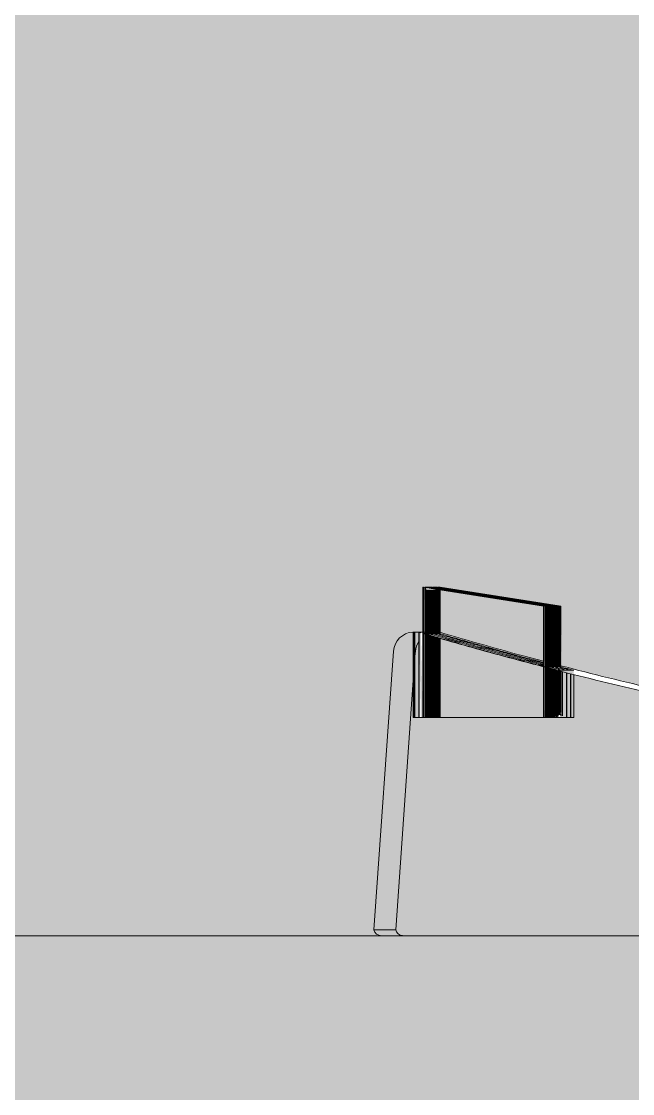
# Model space of a CAD drawing. Header units: millimetres. Extents: x 855 to 48623, y -2192 to 8255.
# Drawn here: x 25801.3 to 25882.3, y 4929.1 to 5071.3 of the extents above; entities that cross this region are included whole.
import ezdxf

# ---------------------------------------------------------------- set-up
doc = ezdxf.new("R2010")
doc.units = ezdxf.units.MM
doc.layers.add('A-WALL-PATT', color=7, linetype='Continuous', lineweight=9)
for name, color, linetype, lineweight, true_color in [('I-FURN-102', 7, 'Continuous', 9, 0xedece9), ('I-FURN-110', 7, 'Continuous', 9, 0xf3f3f3), ('I-FURN-113', 7, 'Continuous', 9, 0xecebe9), ('I-FURN-114', 7, 'Continuous', 9, 0xdddddb), ('I-FURN-115', 7, 'Continuous', 9, 0xd8d8d6), ('I-FURN-116', 7, 'Continuous', 9, 0xe4e4e1), ('I-FURN-117', 7, 'Continuous', 9, 0xe6e6e2), ('I-FURN-118', 7, 'Continuous', 9, 0xebebe8), ('I-FURN-119', 7, 'Continuous', 9, 0xeeeeec), ('I-FURN-120', 7, 'Continuous', 9, 0xf0f0ef), ('I-FURN-17', 7, 'Continuous', 9, 0xe6e6e4), ('I-FURN-23', 7, 'Continuous', 9, 0xe4e3de), ('I-FURN-25', 7, 'Continuous', 9, 0xd0d0d0), ('I-FURN-26', 7, 'Continuous', 9, 0xdbdbdb), ('I-FURN-27', 7, 'Continuous', 9, 0xe3e3e3), ('I-FURN-29', 7, 'Continuous', 9, 0xe4e3e2), ('I-FURN-34', 7, 'Continuous', 9, 0xe9e9e9), ('I-FURN-35', 7, 'Continuous', 9, 0xededed), ('I-FURN-38', 7, 'Continuous', 9, 0xdededc), ('I-FURN-39', 7, 'Continuous', 9, 0xe8e8e6), ('I-FURN-4', 7, 'Continuous', 9, 0xacacac), ('I-FURN-41', 7, 'Continuous', 9, 0xd6d6d5), ('I-FURN-49', 7, 'Continuous', 9, 0xe2e1dc), ('I-FURN-52', 7, 'Continuous', 9, 0xcbcbc9), ('I-FURN-55', 7, 'Continuous', 9, 0xe0dfda), ('I-FURN-58', 7, 'Continuous', 9, 0xe2e1df), ('I-FURN-6', 7, 'Continuous', 9, 0xc0c0c0), ('I-FURN-61', 7, 'Continuous', 9, 0xd3d3d0), ('I-FURN-62', 7, 'Continuous', 9, 0xdddcd8), ('I-FURN-67', 7, 'Continuous', 9, 0xd9d8d5), ('I-FURN-69', 7, 'Continuous', 9, 0xe7e7e6), ('I-FURN-70', 7, 'Continuous', 9, 0xe3e2dd), ('I-FURN-73', 7, 'Continuous', 9, 0xe3e2e1), ('I-FURN-74', 7, 'Continuous', 9, 0xe5e4e2), ('I-FURN-75', 7, 'Continuous', 9, 0xe9e9e5), ('I-FURN-77', 7, 'Continuous', 9, 0xe1e1df), ('I-FURN-78', 7, 'Continuous', 9, 0xdfdfdf), ('I-FURN-84', 7, 'Continuous', 9, 0xededea), ('I-FURN-85', 7, 'Continuous', 9, 0xedecea), ('I-FURN-87', 7, 'Continuous', 9, 0xf2f2f0), ('I-FURN-88', 7, 'Continuous', 9, 0xf0f0ed), ('I-FURN-89', 7, 'Continuous', 9, 0xe8e7e4), ('I-FURN-9', 7, 'Continuous', 9, 0xd1d1d1), ('I-FURN-91', 7, 'Continuous', 9, 0xc2c2c2)]:
    doc.layers.add(name, color=color, linetype=linetype, lineweight=lineweight, true_color=true_color)
for name, color, linetype, lineweight, true_color, transparency in [('I-FURN-11', 7, 'Continuous', 9, 0xe7e6e1, 0.7), ('I-FURN-12', 7, 'Continuous', 9, 0xf7f7f7, 0.7), ('I-FURN-5', 7, 'Continuous', 9, 0x7f7f7f, 0.7)]:
    doc.layers.add(name, color=color, linetype=linetype, lineweight=lineweight, true_color=true_color, transparency=transparency)

# ---------------------------------------------------------------- blocks, each defined once
blk = doc.blocks.new('Стол базовый прямоугольный - 1_2-26230909-Развертка 2_03-2')
at = {"layer": 'I-FURN-5'}
blk.add_hatch(color=256, dxfattribs=at).paths.add_polyline_path([(2860, 4910), (2900, 4910), (2900, 4950), (2300, 4950), (2300, 4910), (2810.43, 4910)])
at = {"layer": 'I-FURN-6'}
blk.add_line((2300, 4950), (2900, 4950), dxfattribs=at)
blk = doc.blocks.new('iMac_G5_Computer_17quot_Screen_Model_4681 - iMac_G5_Computer_17quot_Screen_Model_4681-V18-Развертка 2_03-2')
at = {"layer": 'I-FURN-11'}
for points in [[(5823.47, 4990.28), (5823.6, 4990.28), (5823.47, 4995.88)], [(5840.72, 4986.01), (5840.43, 4993.73), (5825.4, 4995.88), (5825.4, 4990.17), (5825.73, 4990.17), (5840.61, 4986.04)], [(5840.84, 4985.98), (5840.61, 4993.72), (5840.72, 4993.7), (5840.74, 4986.01)], [(5840.97, 4985.95), (5840.72, 4993.73), (5840.84, 4993.7), (5840.91, 4985.97)], [(5841.1, 4985.92), (5840.84, 4993.73), (5840.97, 4993.7), (5841.05, 4985.93)], [(5841.28, 4985.88), (5840.99, 4993.73), (5841.1, 4993.7), (5841.17, 4985.9)], [(5841.42, 4985.84), (5841.17, 4993.74), (5841.4, 4993.7), (5841.4, 4985.85)], [(5841.4, 4985.85), (5841.17, 4993.72), (5841.28, 4993.7), (5841.3, 4985.87)], [(5823.62, 4990.28), (5823.72, 4990.28), (5823.61, 4990.28)]]:
    blk.add_hatch(color=256, dxfattribs=at).paths.add_polyline_path(points)
at = {"layer": 'I-FURN-12'}
for points in [[(5909.77, 4950), (5912.92, 4950), (5912.92, 4953.17), (5909.77, 4953.17), (5909.53, 4963.91), (5852.91, 4963.91), (5852.91, 4982.32), (5843.24, 4984.59), (5843.24, 4978.93), (5821.92, 4978.93), (5821.92, 4990.28), (5820.66, 4989.9), (5820.14, 4989.5), (5819.33, 4987.73), (5816.74, 4950.78), (5817.72, 4950), (5862.54, 4950)], [(5822.69, 4978.93), (5822.69, 4990.28), (5822.18, 4990.17), (5822.18, 4978.93)], [(5823.21, 4978.93), (5822.96, 4990.28), (5822.74, 4990.17), (5822.96, 4978.93)], [(5839.23, 4986.01), (5839.23, 4986.16), (5836.75, 4986.67)], [(5839.23, 4986.16), (5839.23, 4986.28), (5837.09, 4986.73)], [(5839.23, 4985.7), (5839.23, 4985.87), (5838.03, 4986.01)], [(5839.23, 4985.87), (5839.23, 4986.01), (5838.67, 4986.01)], [(5841.69, 4978.93), (5843.24, 4978.93), (5843.24, 4985.22), (5841.53, 4985.41), (5841.53, 4978.93)], [(5822.05, 4978.93), (5822.18, 4979.05), (5822.05, 4979.65)], [(5823.25, 4978.93), (5823.3, 4978.98), (5823.25, 4979.42)], [(5823.3, 4978.93), (5823.47, 4979.13), (5823.3, 4978.98)], [(5823.6, 4978.93), (5823.72, 4978.93), (5823.6, 4979.24)], [(5823.72, 4978.93), (5823.81, 4978.93), (5823.72, 4979.35)], [(5823.81, 4978.93), (5823.85, 4978.97), (5823.81, 4979.42)], [(5824.17, 4978.93), (5824.24, 4978.93), (5824.16, 4978.93)], [(5840.91, 4978.93), (5840.97, 4979.01), (5840.91, 4979.06)], [(5841.4, 4978.93), (5841.42, 4979.19), (5841.4, 4979.07)]]:
    blk.add_hatch(color=256, dxfattribs=at).paths.add_polyline_path(points)
h = blk.add_hatch(color=256, dxfattribs=at)
h.paths.add_polyline_path([(5839.33, 4978.93), (5839.49, 4978.93), (5839.33, 4980.57)])
h.paths.add_polyline_path([(5839.23, 4978.93), (5839.23, 4985.7), (5824.24, 4989.81), (5824.41, 4978.93), (5836.75, 4978.93)])
h.paths.add_polyline_path([(5840.72, 4978.93), (5840.74, 4978.93), (5840.72, 4979.25)])
h.paths.add_polyline_path([(5840.54, 4978.93), (5840.61, 4978.93), (5840.54, 4979.42)])
h = blk.add_hatch(color=256, dxfattribs=at)
h.paths.add_polyline_path([(5913.32, 4972.59), (5913.32, 4973.01), (5911.71, 4973.1), (5911.98, 4972.74), (5913, 4972.63)])
h.paths.add_polyline_path([(5875.32, 4978.19), (5875.12, 4978.78), (5873.74, 4978.94), (5873.99, 4978.42), (5875.12, 4978.22)])
h.paths.add_polyline_path([(5839.23, 4986.28), (5839.23, 4986.43), (5836.75, 4986.93)])
h = blk.add_hatch(color=256, dxfattribs=at)
h.paths.add_polyline_path([(5839.62, 4978.93), (5839.72, 4978.93), (5839.62, 4980.3)])
h.paths.add_polyline_path([(5840.18, 4978.93), (5840.28, 4978.93), (5840.18, 4979.76)])
h.paths.add_polyline_path([(5840.05, 4978.93), (5840.16, 4978.93), (5840.05, 4979.88)])
h.paths.add_polyline_path([(5839.49, 4978.93), (5839.6, 4978.93), (5839.49, 4980.42)])
h.paths.add_polyline_path([(5840.61, 4978.93), (5840.72, 4978.93), (5840.61, 4979.35)])
h.paths.add_polyline_path([(5839.23, 4978.93), (5839.33, 4978.93), (5839.23, 4980.67)])
h = blk.add_hatch(color=256, dxfattribs=at)
h.paths.add_polyline_path([(5840.86, 4978.93), (5840.91, 4979.06), (5840.86, 4979.11)])
h.paths.add_polyline_path([(5841.05, 4978.93), (5841.1, 4979.08), (5841.05, 4978.97)])
at = {"layer": 'I-FURN-102'}
for p, q in [((5824.26, 4978.93), (5824.26, 4989.8)), ((5824.28, 4978.93), (5824.28, 4989.8))]:
    blk.add_line(p, q, dxfattribs=at)
at = {"layer": 'I-FURN-110'}
blk.add_line((5840.97, 4978.93), (5840.86, 4978.93), dxfattribs=at)
at = {"layer": 'I-FURN-113'}
for p, q in [((5824.14, 4978.93), (5824.14, 4989.84)), ((5824.16, 4978.93), (5824.16, 4989.83)), ((5823.85, 4978.93), (5839.23, 4978.93)), ((5839.23, 4978.93), (5824.03, 4978.93))]:
    blk.add_line(p, q, dxfattribs=at)
at = {"layer": 'I-FURN-114'}
for p, q in [((5823.58, 4978.93), (5823.58, 4990)), ((5823.6, 4978.93), (5823.6, 4989.99))]:
    blk.add_line(p, q, dxfattribs=at)
at = {"layer": 'I-FURN-115'}
blk.add_line((5823.47, 4978.93), (5823.47, 4990.03), dxfattribs=at)
for centre, major_axis, start_param, end_param in [((5965.33, 5473.77), (0, 504.08), 2.855763, 2.873863), ((5823.39, 4987.54), (0, 2.74), 0, 0.052527), ((5965.33, 5473.77), (0, 504.08), 2.874136, 2.888731)]:
    blk.add_ellipse(centre, major_axis=major_axis, ratio=0.999978, start_param=start_param, end_param=end_param, dxfattribs=at)
at = {"layer": 'I-FURN-116'}
for p, q in [((5823.83, 4978.93), (5823.83, 4989.93)), ((5823.85, 4978.93), (5823.85, 4989.92))]:
    blk.add_line(p, q, dxfattribs=at)
at = {"layer": 'I-FURN-117'}
blk.add_line((5823.95, 4978.93), (5823.95, 4989.89), dxfattribs=at)
for centre, major_axis, start_param, end_param in [((5823.95, 4987.54), (0, 2.74), 0, 0.052527), ((5965.89, 5473.77), (0, 504.08), 2.855934, 2.874033), ((5965.89, 5473.77), (0, 504.08), 2.874136, 2.887582)]:
    blk.add_ellipse(centre, major_axis=major_axis, ratio=0.999978, start_param=start_param, end_param=end_param, dxfattribs=at)
at = {"layer": 'I-FURN-118'}
blk.add_line((5824.03, 4978.93), (5824.03, 4989.87), dxfattribs=at)
blk.add_ellipse((5824, 4987.54), major_axis=(0, 2.74), ratio=0.999978, start_param=0, end_param=0.052527, dxfattribs=at)
at = {"layer": 'I-FURN-119'}
blk.add_line((5823.81, 4978.93), (5823.81, 4989.93), dxfattribs=at)
at = {"layer": 'I-FURN-120'}
for p, q in [((5823.86, 4989.92), (5823.86, 4979.54)), ((5823.86, 4979.46), (5823.86, 4978.98))]:
    blk.add_line(p, q, dxfattribs=at)
at = {"layer": 'I-FURN-17'}
for p, q in [((5823.72, 4978.93), (5823.83, 4978.93)), ((5823.83, 4978.93), (5839.23, 4978.93)), ((5839.23, 4978.93), (5823.85, 4978.93))]:
    blk.add_line(p, q, dxfattribs=at)
at = {"layer": 'I-FURN-23'}
for p, q in [((5824.39, 4989.95), (5824.39, 4995.88)), ((5824.41, 4989.94), (5824.41, 4995.88)), ((5824.51, 4989.91), (5824.51, 4995.88)), ((5824.59, 4990.05), (5824.59, 4995.88)), ((5824.7, 4990.02), (5824.7, 4995.88)), ((5824.72, 4990.02), (5824.72, 4995.88)), ((5824.82, 4989.99), (5824.82, 4995.88)), ((5824.84, 4989.98), (5824.84, 4995.88)), ((5824.95, 4989.95), (5824.95, 4995.88)), ((5824.97, 4989.94), (5824.97, 4995.88)), ((5825.07, 4989.91), (5825.07, 4995.88)), ((5825.15, 4990.05), (5825.15, 4995.88)), ((5825.26, 4990.02), (5825.26, 4995.88)), ((5825.28, 4990.02), (5825.28, 4995.88)), ((5825.38, 4989.99), (5825.38, 4995.88)), ((5825.4, 4989.98), (5825.4, 4995.88)), ((5825.51, 4989.95), (5825.51, 4995.88))]:
    blk.add_line(p, q, dxfattribs=at)
for centre, major_axis, start_param, end_param in [((5966.4, 5473.77), (0, 504.08), 2.856036, 2.886536), ((5966.96, 5473.77), (0, 504.08), 2.856036, 2.885388), ((5967.39, 5473.77), (0, 504.08), 2.856036, 2.874136), ((5824.96, 4987.54), (0, 2.74), 5.997129, 6.119696), ((5967.97, 5473.77), (0, 504.08), 2.855537, 2.883303), ((5967.39, 5473.77), (0, 504.08), 2.874136, 2.884498)]:
    blk.add_ellipse(centre, major_axis=major_axis, ratio=0.999978, start_param=start_param, end_param=end_param, dxfattribs=at)
at = {"layer": 'I-FURN-25'}
for p, q in [((5822.18, 4979.05), (5822.18, 4990.26)), ((5822.69, 4990.2), (5822.69, 4978.93)), ((5819.64, 4950.78), (5822.18, 4987.07)), ((5839.49, 4978.93), (5839.49, 4985.63)), ((5839.6, 4985.6), (5839.6, 4978.93)), ((5839.72, 4985.57), (5839.72, 4978.93)), ((5839.85, 4985.53), (5839.85, 4978.93)), ((5839.98, 4985.5), (5839.98, 4978.93)), ((5841.05, 4985.18), (5841.05, 4979.04)), ((5841.18, 4985.15), (5841.18, 4979.14)), ((5841.69, 4985.02), (5841.69, 4979.15)), ((5841.74, 4985.01), (5841.74, 4979.17)), ((5842.25, 4984.89), (5842.25, 4978.93)), ((5842.3, 4984.87), (5842.3, 4978.93)), ((5842.81, 4984.75), (5842.81, 4978.93)), ((5842.86, 4984.74), (5842.86, 4978.93)), ((5843.24, 4984.64), (5843.24, 4978.93)), ((5822.05, 4978.93), (5821.92, 4978.93)), ((5823.21, 4978.93), (5822.05, 4978.93)), ((5839.23, 4978.93), (5823.21, 4978.93)), ((5839.33, 4978.93), (5839.23, 4978.93)), ((5840.91, 4978.93), (5839.33, 4978.93)), ((5840.91, 4978.93), (5841.05, 4978.93)), ((5841.69, 4978.93), (5841.05, 4978.93)), ((5841.18, 4978.93), (5841.69, 4978.93)), ((5842.25, 4978.93), (5841.69, 4978.93)), ((5841.74, 4978.93), (5842.25, 4978.93)), ((5842.81, 4978.93), (5842.25, 4978.93)), ((5842.3, 4978.93), (5842.81, 4978.93)), ((5843.24, 4978.93), (5842.81, 4978.93)), ((5842.86, 4978.93), (5843.24, 4978.93)), ((5819.64, 4950.78), (5816.74, 4950.78))]:
    blk.add_line(p, q, dxfattribs=at)
for centre, major_axis, start_param, end_param in [((5822.32, 4987.54), (0, 2.74), 0, 0.052527), ((5822.83, 4987.54), (0, 2.74), 0, 0.052527), ((5965.33, 5473.77), (0, 504.08), 2.888948, 2.892463), ((5965.89, 5473.77), (0, 504.08), 2.889118, 2.892633), ((5966.45, 5473.77), (0, 504.08), 2.889118, 2.892633), ((5967.01, 5473.77), (0, 504.08), 2.889118, 2.892633), ((5820.62, 4951), (0, 1), 1.793096, 2.916843), ((5820.62, 4951), (0, 1), 2.916843, 3.141593)]:
    blk.add_ellipse(centre, major_axis=major_axis, ratio=0.999978, start_param=start_param, end_param=end_param, dxfattribs=at)
at = {"layer": 'I-FURN-26'}
for p, q in [((5822.74, 4979.54), (5822.74, 4990.2)), ((5822.18, 4987.07), (5822.23, 4987.73)), ((5840.05, 4978.93), (5840.05, 4985.48)), ((5840.16, 4985.45), (5840.16, 4978.93)), ((5840.28, 4985.42), (5840.28, 4978.93)), ((5840.41, 4985.38), (5840.41, 4978.93)), ((5840.54, 4985.35), (5840.54, 4978.93)), ((5822.18, 4978.93), (5823.21, 4978.93)), ((5822.69, 4978.93), (5822.18, 4978.93)), ((5823.21, 4978.93), (5822.69, 4978.93)), ((5822.74, 4978.98), (5822.74, 4979.54)), ((5839.33, 4978.93), (5840.91, 4978.93)), ((5839.6, 4978.93), (5839.49, 4978.93)), ((5839.72, 4978.93), (5839.62, 4978.93)), ((5839.85, 4978.93), (5839.74, 4978.93)), ((5839.98, 4978.93), (5839.87, 4978.93)), ((5840.91, 4978.93), (5839.98, 4978.93)), ((5841.05, 4978.93), (5841.69, 4978.93)), ((5841.69, 4978.93), (5841.05, 4978.93)), ((5841.69, 4978.93), (5842.25, 4978.93)), ((5842.25, 4978.93), (5841.69, 4978.93)), ((5842.25, 4978.93), (5842.81, 4978.93)), ((5842.81, 4978.93), (5842.25, 4978.93))]:
    blk.add_line(p, q, dxfattribs=at)
for centre, start_param, end_param in [((5822.88, 4987.54), 0, 0.052527), ((5824.96, 4987.54), 0.990401, 1.500983)]:
    blk.add_ellipse(centre, major_axis=(0, 2.74), ratio=0.999978, start_param=start_param, end_param=end_param, dxfattribs=at)
at = {"layer": 'I-FURN-27'}
for p, q in [((5840.61, 4978.93), (5840.61, 4985.33)), ((5840.72, 4985.3), (5840.72, 4978.93)), ((5840.84, 4985.27), (5840.84, 4979.13)), ((5822.74, 4978.93), (5823.21, 4978.93)), ((5823.21, 4978.93), (5822.74, 4978.93)), ((5839.98, 4978.93), (5840.91, 4978.93)), ((5840.16, 4978.93), (5840.05, 4978.93)), ((5840.28, 4978.93), (5840.18, 4978.93)), ((5840.41, 4978.93), (5840.3, 4978.93)), ((5840.54, 4978.93), (5840.43, 4978.93)), ((5840.91, 4978.93), (5840.54, 4978.93)), ((5841.05, 4978.93), (5841.69, 4978.93)), ((5841.69, 4978.93), (5841.1, 4978.93)), ((5841.69, 4978.93), (5842.25, 4978.93)), ((5842.25, 4978.93), (5841.69, 4978.93))]:
    blk.add_line(p, q, dxfattribs=at)
at = {"layer": 'I-FURN-29'}
for p, q in [((5840.74, 4978.93), (5840.74, 4985.3)), ((5840.86, 4979.11), (5840.86, 4985.27))]:
    blk.add_line(p, q, dxfattribs=at)
at = {"layer": 'I-FURN-34'}
for p, q in [((5840.97, 4985.2), (5840.97, 4979.01)), ((5841.1, 4985.17), (5841.1, 4979.08)), ((5841.17, 4979.43), (5841.17, 4985.15)), ((5841.28, 4985.13), (5841.28, 4979.33)), ((5841.4, 4985.1), (5841.4, 4979.32)), ((5841.53, 4985.06), (5841.53, 4979.62)), ((5840.54, 4978.93), (5840.91, 4978.93)), ((5840.72, 4978.93), (5840.61, 4978.93)), ((5840.84, 4978.93), (5840.74, 4978.93)), ((5841.1, 4978.93), (5841.69, 4978.93)), ((5841.28, 4978.93), (5841.17, 4978.93)), ((5841.4, 4978.93), (5841.3, 4978.93)), ((5841.53, 4978.93), (5841.42, 4978.93)), ((5841.53, 4979.42), (5841.53, 4979.11))]:
    blk.add_line(p, q, dxfattribs=at)
at = {"layer": 'I-FURN-35'}
blk.add_line((5841.1, 4978.93), (5840.99, 4978.93), dxfattribs=at)
at = {"layer": 'I-FURN-38'}
for p, q in [((5840.18, 4978.93), (5840.18, 4985.45)), ((5840.3, 4978.93), (5840.3, 4985.41)), ((5840.43, 4978.93), (5840.43, 4985.38))]:
    blk.add_line(p, q, dxfattribs=at)
at = {"layer": 'I-FURN-39'}
for p, q in [((5840.99, 4978.99), (5840.99, 4985.2)), ((5841.3, 4979.31), (5841.3, 4985.12)), ((5841.42, 4979.34), (5841.42, 4985.09))]:
    blk.add_line(p, q, dxfattribs=at)
at = {"layer": 'I-FURN-4'}
blk.add_line((5817.72, 4950), (5950.26, 4950), dxfattribs=at)
at = {"layer": 'I-FURN-41'}
for p, q in [((5839.62, 4978.93), (5839.62, 4985.59)), ((5839.74, 4978.93), (5839.74, 4985.56)), ((5839.87, 4978.93), (5839.87, 4985.53)), ((5823.21, 4978.93), (5823.31, 4978.93)), ((5839.23, 4978.93), (5823.21, 4978.93)), ((5823.31, 4978.93), (5839.23, 4978.93))]:
    blk.add_line(p, q, dxfattribs=at)
at = {"layer": 'I-FURN-49'}
for p, q in [((5824.14, 4990.02), (5824.14, 4995.88)), ((5824.16, 4990.02), (5824.16, 4995.88))]:
    blk.add_line(p, q, dxfattribs=at)
at = {"layer": 'I-FURN-52'}
for p, q in [((5823.31, 4996.24), (5839.23, 4993.72)), ((5823.31, 4978.93), (5823.31, 4996.22)), ((5839.23, 4993.75), (5823.47, 4996.24)), ((5823.47, 4990.03), (5823.47, 4996.2)), ((5823.58, 4996.24), (5839.49, 4993.72)), ((5839.49, 4993.72), (5823.6, 4996.24)), ((5839.62, 4985.59), (5839.62, 4993.7)), ((5839.74, 4985.56), (5839.74, 4993.7)), ((5839.87, 4985.53), (5839.87, 4993.7)), ((5840.18, 4985.62), (5840.18, 4993.7)), ((5840.3, 4985.58), (5840.3, 4993.7)), ((5840.43, 4985.55), (5840.43, 4993.7)), ((5840.74, 4985.62), (5840.74, 4993.7)), ((5840.86, 4985.58), (5840.86, 4993.7)), ((5840.99, 4985.55), (5840.99, 4993.7)), ((5841.3, 4985.62), (5841.3, 4993.7)), ((5841.42, 4985.58), (5841.42, 4993.7)), ((5824, 4990.28), (5823.95, 4990.28))]:
    blk.add_line(p, q, dxfattribs=at)
for start_param, end_param in [(2.856036, 2.874136), (2.874136, 2.889002)]:
    blk.add_ellipse((5965.2, 5473.77), major_axis=(0, 504.08), ratio=0.999978, start_param=start_param, end_param=end_param, dxfattribs=at)
at = {"layer": 'I-FURN-55'}
for p, q in [((5823.95, 4989.89), (5823.95, 4995.88)), ((5824.03, 4990.05), (5824.03, 4995.88))]:
    blk.add_line(p, q, dxfattribs=at)
blk.add_ellipse((5965.84, 5473.77), major_axis=(0, 504.08), ratio=0.999978, start_param=2.856036, end_param=2.887684, dxfattribs=at)
at = {"layer": 'I-FURN-58'}
for p, q in [((5823.7, 4978.93), (5823.7, 4989.96)), ((5823.72, 4978.93), (5823.72, 4989.96))]:
    blk.add_line(p, q, dxfattribs=at)
at = {"layer": 'I-FURN-6'}
for p, q in [((5823.21, 4996.24), (5823.31, 4996.24)), ((5839.23, 4993.7), (5823.21, 4996.24)), ((5823.21, 4978.93), (5823.21, 4996.24)), ((5823.47, 4996.24), (5823.58, 4996.24)), ((5823.6, 4996.24), (5823.7, 4996.24)), ((5823.72, 4996.24), (5823.83, 4996.24)), ((5823.85, 4996.24), (5823.95, 4996.24)), ((5824.03, 4996.24), (5824.14, 4996.24)), ((5824.16, 4996.24), (5824.26, 4996.24)), ((5824.28, 4996.24), (5824.39, 4996.24)), ((5824.41, 4996.24), (5824.51, 4996.24)), ((5824.59, 4996.24), (5824.7, 4996.24)), ((5824.72, 4996.24), (5824.82, 4996.24)), ((5824.84, 4996.24), (5824.95, 4996.24)), ((5824.97, 4996.24), (5825.07, 4996.24)), ((5825.15, 4996.24), (5825.26, 4996.24)), ((5825.28, 4996.24), (5825.38, 4996.24)), ((5825.4, 4996.24), (5825.51, 4996.24)), ((5839.33, 4993.7), (5839.23, 4993.7)), ((5839.23, 4978.93), (5839.23, 4993.7)), ((5839.33, 4993.7), (5839.33, 4978.93)), ((5839.6, 4993.7), (5839.49, 4993.7)), ((5839.49, 4985.63), (5839.49, 4993.7)), ((5839.6, 4993.7), (5839.6, 4985.6)), ((5839.72, 4993.7), (5839.62, 4993.7)), ((5839.72, 4993.7), (5839.72, 4985.57)), ((5839.85, 4993.7), (5839.74, 4993.7)), ((5839.85, 4993.7), (5839.85, 4985.53)), ((5839.98, 4993.7), (5839.87, 4993.7)), ((5839.98, 4993.7), (5839.98, 4985.5)), ((5840.16, 4993.7), (5840.05, 4993.7)), ((5840.05, 4985.65), (5840.05, 4993.7)), ((5840.16, 4993.7), (5840.16, 4985.62)), ((5840.28, 4993.7), (5840.18, 4993.7)), ((5840.28, 4993.7), (5840.28, 4985.59)), ((5840.41, 4993.7), (5840.3, 4993.7)), ((5840.41, 4993.7), (5840.41, 4985.55)), ((5840.54, 4993.7), (5840.43, 4993.7)), ((5840.54, 4993.7), (5840.54, 4985.52)), ((5840.72, 4993.7), (5840.61, 4993.7)), ((5840.61, 4985.65), (5840.61, 4993.7)), ((5840.72, 4993.7), (5840.72, 4985.62)), ((5840.84, 4993.7), (5840.74, 4993.7)), ((5840.84, 4993.7), (5840.84, 4985.59)), ((5840.97, 4993.7), (5840.86, 4993.7)), ((5840.97, 4993.7), (5840.97, 4985.55)), ((5841.1, 4993.7), (5840.99, 4993.7)), ((5841.1, 4993.7), (5841.1, 4985.52)), ((5841.28, 4993.7), (5841.17, 4993.7)), ((5841.17, 4985.65), (5841.17, 4993.7)), ((5841.28, 4993.7), (5841.28, 4985.62)), ((5841.4, 4993.7), (5841.3, 4993.7)), ((5841.4, 4993.7), (5841.4, 4985.59)), ((5841.53, 4993.7), (5841.42, 4993.7)), ((5841.53, 4993.7), (5841.53, 4985.55)), ((5821.92, 4978.93), (5821.92, 4990.28)), ((5821.92, 4990.28), (5822.05, 4990.28)), ((5822.05, 4978.93), (5822.05, 4990.28)), ((5822.18, 4990.28), (5822.69, 4990.28)), ((5822.32, 4990.28), (5822.19, 4990.28)), ((5822.74, 4990.28), (5823.21, 4990.28)), ((5822.88, 4990.28), (5822.83, 4990.28)), ((5823.44, 4990.28), (5823.39, 4990.28)), ((5819.33, 4987.73), (5816.74, 4950.78)), ((5840.91, 4985.22), (5840.91, 4978.93)), ((5841.05, 4985.22), (5840.91, 4985.22)), ((5841.69, 4985.22), (5841.18, 4985.22)), ((5842.25, 4985.22), (5841.74, 4985.22)), ((5842.81, 4985.22), (5842.3, 4985.22)), ((5843.24, 4985.22), (5842.86, 4985.22)), ((5840.91, 4978.93), (5821.92, 4978.93))]:
    blk.add_line(p, q, dxfattribs=at)
for centre, major_axis, start_param, end_param in [((5822.06, 4987.54), (0, 2.74), 0.052527, 1.500983), ((5822.19, 4987.54), (0, 2.74), 5.997129, 6.335712), ((5822.32, 4987.54), (0, 2.74), 6.04653, 6.283185), ((5822.83, 4987.54), (0, 2.74), 6.166421, 6.283185), ((5822.88, 4987.54), (0, 2.74), 6.166421, 6.283185), ((5965.2, 5473.77), (0, 504.08), 2.88922, 2.892463), ((5965.84, 5473.77), (0, 504.08), 2.88922, 2.892735), ((5966.4, 5473.77), (0, 504.08), 2.88922, 2.892735), ((5966.96, 5473.77), (0, 504.08), 2.88922, 2.892735), ((5967.97, 5473.77), (0, 504.08), 2.888026, 2.913935), ((5967.39, 5473.77), (0, 504.08), 2.88922, 2.892735), ((5965.07, 5473.77), (0, 504.08), 2.892735, 2.917224), ((5817.72, 4951), (0, 1), 1.793096, 3.141593)]:
    blk.add_ellipse(centre, major_axis=major_axis, ratio=0.999978, start_param=start_param, end_param=end_param, dxfattribs=at)
at = {"layer": 'I-FURN-61'}
for p, q in [((5823.58, 4990), (5823.58, 4996.18)), ((5823.6, 4989.99), (5823.6, 4996.18)), ((5823.7, 4996.24), (5839.49, 4993.74)), ((5839.49, 4993.74), (5823.72, 4996.24)), ((5823.83, 4996.24), (5839.62, 4993.74)), ((5839.62, 4993.74), (5823.85, 4996.24)), ((5823.95, 4996.24), (5839.74, 4993.74)), ((5839.74, 4993.75), (5824.03, 4996.24)), ((5824.14, 4996.24), (5839.87, 4993.75)), ((5839.87, 4993.75), (5824.16, 4996.24)), ((5824.26, 4996.24), (5840.05, 4993.74)), ((5840.05, 4993.74), (5824.28, 4996.24)), ((5824.39, 4996.24), (5840.18, 4993.74)), ((5840.18, 4993.74), (5824.41, 4996.24)), ((5824.51, 4996.24), (5840.3, 4993.74)), ((5840.3, 4993.75), (5824.59, 4996.24)), ((5824.7, 4996.24), (5840.43, 4993.75)), ((5840.43, 4993.75), (5824.72, 4996.24)), ((5824.82, 4996.24), (5840.61, 4993.74)), ((5840.61, 4993.74), (5824.84, 4996.24)), ((5824.95, 4996.24), (5840.74, 4993.74)), ((5840.74, 4993.74), (5824.97, 4996.24)), ((5825.07, 4996.24), (5840.86, 4993.74)), ((5840.86, 4993.75), (5825.15, 4996.24)), ((5825.26, 4996.24), (5840.99, 4993.75)), ((5840.99, 4993.75), (5825.28, 4996.24)), ((5825.38, 4996.24), (5841.17, 4993.74)), ((5841.17, 4993.74), (5825.4, 4996.24)), ((5825.51, 4996.24), (5841.3, 4993.74))]:
    blk.add_line(p, q, dxfattribs=at)
at = {"layer": 'I-FURN-62'}
for p, q in [((5823.83, 4989.93), (5823.83, 4995.88)), ((5823.85, 4989.92), (5823.85, 4995.88))]:
    blk.add_line(p, q, dxfattribs=at)
at = {"layer": 'I-FURN-67'}
for p, q in [((5823.7, 4989.96), (5823.7, 4995.88)), ((5823.72, 4989.96), (5823.72, 4995.88))]:
    blk.add_line(p, q, dxfattribs=at)
at = {"layer": 'I-FURN-69'}
for p, q in [((5823.3, 4990.08), (5823.3, 4979.54)), ((5823.3, 4979.46), (5823.3, 4978.98))]:
    blk.add_line(p, q, dxfattribs=at)
at = {"layer": 'I-FURN-70'}
for p, q in [((5824.26, 4989.99), (5824.26, 4995.88)), ((5824.28, 4989.98), (5824.28, 4995.88)), ((5824.96, 4990.28), (5824.39, 4990.28))]:
    blk.add_line(p, q, dxfattribs=at)
at = {"layer": 'I-FURN-73'}
for p, q in [((5823.47, 4978.93), (5823.58, 4978.93)), ((5823.58, 4978.93), (5839.23, 4978.93)), ((5839.23, 4978.93), (5823.6, 4978.93))]:
    blk.add_line(p, q, dxfattribs=at)
at = {"layer": 'I-FURN-74'}
for p, q in [((5823.6, 4978.93), (5823.7, 4978.93)), ((5823.7, 4978.93), (5839.23, 4978.93)), ((5839.23, 4978.93), (5823.72, 4978.93))]:
    blk.add_line(p, q, dxfattribs=at)
at = {"layer": 'I-FURN-75'}
for centre, major_axis, start_param, end_param in [((5824.39, 4987.54), (0, 2.74), 0, 0.052527), ((5966.45, 5473.77), (0, 504.08), 2.855934, 2.874033), ((5824.96, 4987.54), (0, 2.74), 6.252421, 6.283185), ((5967.01, 5473.77), (0, 504.08), 2.855934, 2.874033), ((5966.45, 5473.77), (0, 504.08), 2.874136, 2.886434), ((5967.01, 5473.77), (0, 504.08), 2.874136, 2.885286)]:
    blk.add_ellipse(centre, major_axis=major_axis, ratio=0.999978, start_param=start_param, end_param=end_param, dxfattribs=at)
at = {"layer": 'I-FURN-77'}
blk.add_line((5823.25, 4990.09), (5823.25, 4978.93), dxfattribs=at)
blk.add_ellipse((5823.44, 4987.54), major_axis=(0, 2.74), ratio=0.999978, start_param=0, end_param=0.052527, dxfattribs=at)
at = {"layer": 'I-FURN-78'}
for p, q in [((5823.21, 4978.93), (5839.23, 4978.93)), ((5839.23, 4978.93), (5823.47, 4978.93))]:
    blk.add_line(p, q, dxfattribs=at)
at = {"layer": 'I-FURN-84'}
for p, q in [((5824.39, 4978.93), (5824.39, 4989.77)), ((5824.41, 4978.93), (5824.41, 4989.76)), ((5824.51, 4978.93), (5824.51, 4989.73)), ((5824.16, 4978.93), (5824.26, 4978.93)), ((5824.26, 4978.93), (5839.23, 4978.93)), ((5839.23, 4978.93), (5824.28, 4978.93)), ((5824.28, 4978.93), (5824.39, 4978.93)), ((5824.39, 4978.93), (5839.23, 4978.93)), ((5839.23, 4978.93), (5824.41, 4978.93)), ((5824.41, 4978.93), (5824.51, 4978.93)), ((5839.23, 4978.93), (5824.41, 4978.93)), ((5824.51, 4978.93), (5839.23, 4978.93))]:
    blk.add_line(p, q, dxfattribs=at)
at = {"layer": 'I-FURN-85'}
for p, q in [((5824.03, 4978.93), (5824.14, 4978.93)), ((5824.14, 4978.93), (5839.23, 4978.93)), ((5839.23, 4978.93), (5824.16, 4978.93))]:
    blk.add_line(p, q, dxfattribs=at)
at = {"layer": 'I-FURN-87'}
for p, q in [((5824.24, 4978.93), (5824.24, 4989.81)), ((5825.15, 4978.93), (5825.15, 4989.55)), ((5825.26, 4978.93), (5825.26, 4989.52)), ((5825.28, 4978.93), (5825.28, 4989.52)), ((5825.38, 4978.93), (5825.38, 4989.49)), ((5825.4, 4978.93), (5825.4, 4989.48)), ((5825.51, 4978.93), (5825.51, 4989.45)), ((5824.97, 4978.93), (5839.23, 4978.93)), ((5839.23, 4978.93), (5825.15, 4978.93)), ((5825.15, 4978.93), (5825.26, 4978.93)), ((5825.26, 4978.93), (5839.23, 4978.93)), ((5839.23, 4978.93), (5825.28, 4978.93)), ((5825.28, 4978.93), (5825.38, 4978.93)), ((5825.38, 4978.93), (5839.23, 4978.93)), ((5839.23, 4978.93), (5825.4, 4978.93)), ((5825.4, 4978.93), (5825.51, 4978.93)), ((5839.23, 4978.93), (5825.4, 4978.93)), ((5825.51, 4978.93), (5839.23, 4978.93))]:
    blk.add_line(p, q, dxfattribs=at)
at = {"layer": 'I-FURN-88'}
for p, q in [((5824.59, 4978.93), (5824.59, 4989.71)), ((5824.7, 4978.93), (5824.7, 4989.68)), ((5824.72, 4978.93), (5824.72, 4989.67)), ((5824.82, 4978.93), (5824.82, 4989.64)), ((5824.84, 4978.93), (5824.84, 4989.64)), ((5824.95, 4978.93), (5824.95, 4989.61)), ((5824.97, 4978.93), (5824.97, 4989.6)), ((5825.07, 4978.93), (5825.07, 4989.57)), ((5824.41, 4978.93), (5839.23, 4978.93)), ((5839.23, 4978.93), (5824.59, 4978.93)), ((5824.59, 4978.93), (5824.7, 4978.93)), ((5824.7, 4978.93), (5839.23, 4978.93)), ((5839.23, 4978.93), (5824.72, 4978.93)), ((5824.72, 4978.93), (5824.82, 4978.93)), ((5824.82, 4978.93), (5839.23, 4978.93)), ((5839.23, 4978.93), (5824.84, 4978.93)), ((5824.84, 4978.93), (5824.95, 4978.93)), ((5824.95, 4978.93), (5839.23, 4978.93)), ((5839.23, 4978.93), (5824.97, 4978.93)), ((5824.97, 4978.93), (5825.07, 4978.93)), ((5839.23, 4978.93), (5824.97, 4978.93)), ((5825.07, 4978.93), (5839.23, 4978.93))]:
    blk.add_line(p, q, dxfattribs=at)
at = {"layer": 'I-FURN-89'}
for p, q in [((5823.85, 4978.93), (5823.95, 4978.93)), ((5839.23, 4978.93), (5823.85, 4978.93)), ((5823.95, 4978.93), (5839.23, 4978.93))]:
    blk.add_line(p, q, dxfattribs=at)
at = {"layer": 'I-FURN-91'}
blk.add_line((5950.26, 4950), (5820.62, 4950), dxfattribs=at)

msp = doc.modelspace()

# ---------------------------------------------------------------- hatches: boundary and pattern name
at = {"layer": 'A-WALL-PATT'}
h = msp.add_hatch(color=256, dxfattribs=at)
h.paths.add_polyline_path([(25764.77, 5379.26), (25764.77, 5379.31), (25763.98, 5498.17)])
h.paths.add_polyline_path([(26211.26, 4250), (26211.26, 6000), (27110.26, 6000), (27110.26, 7600), (20552.26, 7600), (20552.26, 4250), (21731.26, 4250), (21731.26, 4950), (21802.98, 4950), (21802.98, 4953.17), (21799.83, 4953.17), (21800.05, 4966.03), (21802.17, 4970.24), (21803.14, 4971.49), (21808.06, 4974.52), (21810.41, 4975.23), (21817.14, 4975.4), (21874.36, 4975.4), (21874.61, 4975.97), (21915.37, 4979.87), (21934.36, 4982.69), (21949.23, 4985.08), (21950.08, 4985.08), (21950.33, 4985.62), (21967.62, 4989.15), (21967.89, 4989.15), (21969.13, 4989.15), (21969.25, 4982.72), (21981.93, 4986.01), (21982.18, 4993.74), (21999.75, 4996.24), (22000.25, 4996.24), (22000.43, 4990.28), (22001.31, 4990.17), (22002.8, 4989.9), (22003.81, 4988.8), (22004.13, 4987.73), (22006.52, 4950.38), (22006.17, 4950.1), (22003.62, 4950.38), (22003.27, 4950.35), (22003.27, 4950), (22063.73, 4950), (22063.73, 4956.35), (22214.34, 4956.63), (22216.87, 4957.45), (22219.61, 4959.17), (22221.15, 4960.55), (22222.72, 4962.7), (22223.95, 4965.83), (22224.35, 4969.05), (22224.35, 4970.38), (22223.17, 4974.94), (22138.35, 5236.2), (22137.3, 5238.5), (22135.74, 5240.5), (22133.77, 5242.09), (22130.34, 5243.44), (22128.21, 5243.69), (22128.08, 5019.85), (22089.95, 5019.85), (22089.86, 5025.43), (22089.82, 5063.76), (22089.95, 5379.26), (22128.08, 5379.26), (22128.21, 5360.21), (22128.21, 5250.02), (22131.49, 5249.83), (22135.74, 5248.46), (22138.35, 5247.05), (22141.1, 5244.75), (22143.66, 5241.16), (22145.03, 5238.16), (22231.32, 4972.03), (22231.44, 4967.72), (22231.28, 4965.83), (22230.47, 4962.7), (22228.01, 4958.12), (22225.41, 4955.16), (22222.71, 4953.04), (22219.31, 4951.32), (22215.58, 4950.4), (22214.34, 4950), (22429.55, 4950.27), (22427.03, 4950.81), (22424.6, 4951.58), (22421.2, 4953.5), (22418.05, 4956.35), (22415.92, 4959.17), (22414.25, 4962.71), (22413.44, 4965.83), (22413.27, 4970.38), (22413.62, 4972.97), (22414.09, 4974.94), (22499.69, 5238.16), (22501.29, 5241.68), (22503.62, 5244.75), (22506.79, 5247.34), (22510.62, 5249.16), (22513.75, 5249.96), (22516.51, 5250.07), (22516.63, 5379.26), (22554.77, 5379.26), (22554.89, 5353.86), (22554.77, 5019.85), (22516.63, 5019.85), (22516.54, 5025.43), (22516.51, 5063.76), (22516.51, 5243.71), (22514.91, 5243.69), (22512.61, 5242.89), (22510.01, 5241.34), (22508.35, 5239.69), (22507.42, 5238.5), (22505.74, 5234.26), (22420.36, 4970.38), (22420.36, 4967.72), (22421.22, 4964.44), (22422.76, 4961.65), (22423.57, 4960.55), (22425.55, 4958.78), (22428.31, 4957.3), (22430.37, 4956.54), (22432.19, 4956.35), (22580.98, 4956.35), (22580.98, 4950), (22638.98, 4950), (22638, 4950.78), (22640.59, 4987.73), (22641.4, 4989.5), (22642.52, 4990.17), (22644.47, 4990.28), (22644.73, 4996.24), (22646.66, 4996.22), (22646.66, 4996.24), (22662.79, 4993.7), (22662.95, 4985.78), (22675.46, 4982.72), (22675.74, 4989.15), (22677.02, 4989.15), (22678.28, 4989.15), (22694.64, 4985.56), (22694.87, 4985.08), (22696.58, 4985.04), (22696.83, 4985.08), (22715.95, 4981.74), (22735.06, 4979.2), (22770.36, 4975.95), (22770.36, 4975.4), (22834.91, 4975.12), (22837.98, 4973.97), (22840.7, 4972.21), (22842.2, 4970.69), (22843.44, 4968.73), (22844.66, 4966.03), (22844.89, 4962.58), (22844.84, 4953.17), (22841.69, 4953.17), (22841.69, 4950), (22931.26, 4950), (22931.26, 4250), (24891.26, 4250), (24891.26, 4950), (24987.98, 4950), (24987.98, 4953.17), (24984.83, 4953.17), (24985.05, 4966.03), (24987.17, 4970.24), (24988.82, 4971.95), (24993.06, 4974.52), (24995.41, 4975.23), (25002.14, 4975.4), (25059.36, 4975.4), (25059.61, 4975.97), (25100.37, 4979.87), (25120.28, 4982.85), (25134.23, 4985.08), (25135.08, 4985.08), (25135.33, 4985.62), (25152.62, 4989.15), (25152.89, 4989.15), (25154.13, 4989.15), (25154.25, 4982.72), (25166.93, 4986.01), (25167.18, 4993.74), (25184.75, 4996.24), (25185.25, 4996.24), (25185.36, 4990.28), (25186.31, 4990.17), (25187.8, 4989.9), (25188.81, 4988.8), (25189.13, 4987.73), (25191.52, 4950.38), (25191.17, 4950.1), (25188.62, 4950.38), (25188.27, 4950.35), (25188.27, 4950), (25248.73, 4950), (25248.73, 4956.35), (25399.34, 4956.63), (25401.87, 4957.45), (25404.61, 4959.17), (25406.15, 4960.55), (25407.72, 4962.7), (25408.95, 4965.83), (25409.35, 4969.05), (25409.35, 4970.38), (25408.17, 4974.94), (25323.35, 5236.2), (25322.3, 5238.5), (25320.74, 5240.5), (25318.77, 5242.09), (25315.34, 5243.44), (25313.21, 5243.69), (25313.08, 5019.85), (25274.95, 5019.85), (25274.86, 5025.43), (25274.82, 5063.76), (25274.95, 5379.26), (25313.08, 5379.26), (25313.21, 5360.21), (25313.21, 5250.02), (25316.49, 5249.83), (25320.74, 5248.46), (25323.35, 5247.05), (25326.55, 5244.15), (25328.66, 5241.16), (25330.03, 5238.16), (25416.32, 4972.03), (25416.44, 4967.72), (25416.28, 4965.83), (25415.47, 4962.7), (25413, 4958.11), (25410.41, 4955.16), (25407.71, 4953.04), (25404.31, 4951.32), (25400.58, 4950.4), (25399.34, 4950), (25639.55, 4950.27), (25637.03, 4950.81), (25634.6, 4951.58), (25631.2, 4953.5), (25628.27, 4956.06), (25625.92, 4959.17), (25624.25, 4962.71), (25623.44, 4965.83), (25623.27, 4970.38), (25623.62, 4972.97), (25624.09, 4974.94), (25709.69, 5238.16), (25711.29, 5241.68), (25713.62, 5244.75), (25716.79, 5247.34), (25720.62, 5249.16), (25723.75, 5249.96), (25726.51, 5250.07), (25726.63, 5379.26), (25764.77, 5379.26), (25764.89, 5353.86), (25764.77, 5019.85), (25726.63, 5019.85), (25726.54, 5025.43), (25726.51, 5072.78), (25726.51, 5243.71), (25724.91, 5243.69), (25722.61, 5242.89), (25720.01, 5241.34), (25718.35, 5239.69), (25717.42, 5238.5), (25715.74, 5234.26), (25630.36, 4970.38), (25630.36, 4967.72), (25631.22, 4964.44), (25632.76, 4961.65), (25633.57, 4960.55), (25635.96, 4958.54), (25638.31, 4957.3), (25640.37, 4956.54), (25642.19, 4956.35), (25790.98, 4956.35), (25790.98, 4950), (25848.98, 4950), (25848, 4950.78), (25850.59, 4987.73), (25851.4, 4989.5), (25852.52, 4990.17), (25854.47, 4990.28), (25854.73, 4996.24), (25856.66, 4996.22), (25856.66, 4996.24), (25872.79, 4993.7), (25872.95, 4985.78), (25885.46, 4982.72), (25885.74, 4989.15), (25887.02, 4989.15), (25888.28, 4989.15), (25904.64, 4985.56), (25904.87, 4985.08), (25906.58, 4985.04), (25906.83, 4985.08), (25925.95, 4981.74), (25945.36, 4979.17), (25980.36, 4975.95), (25980.36, 4975.4), (26044.91, 4975.12), (26047.98, 4973.97), (26050.7, 4972.21), (26052.2, 4970.69), (26053.14, 4969.4), (26054.66, 4966.03), (26054.89, 4962.58), (26054.84, 4953.17), (26051.69, 4953.17), (26051.69, 4950), (26091.26, 4950), (26091.26, 4250), (26196.26, 4250)])
h.paths.add_polyline_path([(22180.92, 4250), (22291.26, 4250), (22291.26, 4910), (21771.26, 4910), (21771.26, 4250)])
h.paths.add_polyline_path([(22371.26, 4250), (22891.26, 4250), (22891.26, 4910), (22371.26, 4910), (22371.26, 4303.55)])
h.paths.add_polyline_path([(24931.26, 4250), (25451.26, 4250), (25451.26, 4910), (24931.26, 4910), (24931.26, 4369.54)])
h.paths.add_polyline_path([(25531.26, 4250), (26051.26, 4250), (26051.26, 4910), (25531.26, 4910), (25531.26, 4290.07)])
h.paths.add_polyline_path([(22593.46, 4459), (22505.7, 4459), (22505.7, 4541), (22658.7, 4541), (22658.7, 4459), (22642.2, 4459)])
h.paths.add_polyline_path([(25171.85, 4459), (25123.08, 4459), (25123.08, 4541), (25276.08, 4541), (25276.08, 4459), (25188.58, 4459)])
h.paths.add_polyline_path([(21962.2, 4459), (21945.7, 4459), (21945.7, 4541), (22098.7, 4541), (22098.7, 4459), (21974.64, 4459)])
h.paths.add_polyline_path([(25819.96, 4459), (25683.46, 4459), (25683.46, 4541), (25836.46, 4541), (25836.46, 4459)])
h.paths.add_polyline_path([(25225.58, 4497.5), (25226.83, 4497.83), (25227.75, 4498.75), (25228.08, 4500), (25227.75, 4501.25), (25226.83, 4502.17), (25225.58, 4502.5), (25224.33, 4502.17), (25223.41, 4501.24), (25223.08, 4500), (25223.42, 4498.75), (25224.33, 4497.83), (25224.93, 4497.59)])
h.paths.add_polyline_path([(25714.96, 4497.5), (25716.21, 4497.83), (25717.12, 4498.75), (25717.46, 4500), (25717.12, 4501.25), (25716.21, 4502.17), (25714.96, 4502.5), (25713.71, 4502.17), (25712.79, 4501.25), (25712.46, 4500), (25712.79, 4498.75), (25713.71, 4497.83), (25714.31, 4497.59)])
h.paths.add_polyline_path([(25244.58, 4497.5), (25245.83, 4497.83), (25246.75, 4498.75), (25247.08, 4500), (25246.75, 4501.25), (25245.83, 4502.17), (25244.58, 4502.5), (25243.33, 4502.17), (25242.42, 4501.25), (25242.08, 4500), (25242.42, 4498.75), (25243.33, 4497.83), (25243.93, 4497.59)])
h.paths.add_polyline_path([(22608.2, 4497.5), (22609.45, 4497.83), (22610.36, 4498.75), (22610.7, 4500), (22610.36, 4501.25), (22609.45, 4502.17), (22608.2, 4502.5), (22606.95, 4502.17), (22606.03, 4501.25), (22605.7, 4500), (22606.03, 4498.75), (22606.95, 4497.83), (22607.55, 4497.59)])
h.paths.add_polyline_path([(25154.58, 4497.5), (25155.83, 4497.83), (25156.75, 4498.75), (25157.08, 4500), (25156.75, 4501.25), (25155.83, 4502.17), (25154.58, 4502.5), (25153.33, 4502.17), (25152.42, 4501.25), (25152.08, 4500), (25152.42, 4498.75), (25153.33, 4497.83), (25153.93, 4497.59)])
h.paths.add_polyline_path([(22067.2, 4497.5), (22068.45, 4497.83), (22069.36, 4498.75), (22069.7, 4500), (22069.36, 4501.25), (22068.45, 4502.17), (22067.2, 4502.5), (22065.95, 4502.17), (22065.03, 4501.25), (22064.7, 4500), (22065.03, 4498.75), (22065.95, 4497.83), (22066.55, 4497.59)])
h.paths.add_polyline_path([(22556.2, 4497.5), (22557.45, 4497.83), (22558.36, 4498.75), (22558.7, 4500), (22558.36, 4501.25), (22557.45, 4502.17), (22556.2, 4502.5), (22554.95, 4502.17), (22554.03, 4501.25), (22553.7, 4500), (22554.03, 4498.75), (22554.95, 4497.83), (22555.55, 4497.59)])
h.paths.add_polyline_path([(21996.2, 4497.5), (21997.45, 4497.83), (21998.36, 4498.75), (21998.7, 4500), (21998.36, 4501.25), (21997.45, 4502.17), (21996.2, 4502.5), (21994.95, 4502.17), (21994.03, 4501.25), (21993.7, 4500), (21994.03, 4498.75), (21994.95, 4497.83), (21995.55, 4497.59)])
h.paths.add_polyline_path([(22537.2, 4497.5), (22538.45, 4497.83), (22539.36, 4498.75), (22539.7, 4500), (22539.36, 4501.25), (22538.45, 4502.17), (22537.2, 4502.5), (22535.95, 4502.17), (22535.03, 4501.25), (22534.7, 4500), (22535.03, 4498.75), (22535.95, 4497.83), (22536.55, 4497.59)])
h.paths.add_polyline_path([(21977.2, 4497.5), (21978.45, 4497.83), (21979.36, 4498.75), (21979.7, 4500), (21979.36, 4501.25), (21978.45, 4502.17), (21977.2, 4502.5), (21975.95, 4502.17), (21975.03, 4501.25), (21974.7, 4500), (21975.03, 4498.75), (21975.95, 4497.83), (21976.55, 4497.59)])
h.paths.add_polyline_path([(25733.96, 4497.5), (25735.21, 4497.83), (25736.12, 4498.75), (25736.46, 4500), (25736.12, 4501.25), (25735.21, 4502.17), (25733.96, 4502.5), (25732.71, 4502.17), (25731.79, 4501.25), (25731.46, 4500), (25731.79, 4498.75), (25732.71, 4497.83), (25733.31, 4497.59)])
h.paths.add_polyline_path([(22627.2, 4497.5), (22628.45, 4497.83), (22629.36, 4498.75), (22629.7, 4500), (22629.36, 4501.25), (22628.45, 4502.17), (22627.2, 4502.5), (22625.95, 4502.17), (22625.03, 4501.25), (22624.7, 4500), (22625.03, 4498.75), (22625.95, 4497.83), (22626.55, 4497.59)])
h.paths.add_polyline_path([(22048.2, 4497.5), (22049.45, 4497.83), (22050.36, 4498.75), (22050.7, 4500), (22050.36, 4501.25), (22049.45, 4502.17), (22048.2, 4502.5), (22046.95, 4502.17), (22046.03, 4501.25), (22045.7, 4500), (22046.03, 4498.75), (22046.95, 4497.83), (22047.55, 4497.59)])
h.paths.add_polyline_path([(25173.58, 4497.5), (25174.83, 4497.83), (25175.75, 4498.75), (25176.08, 4500), (25175.75, 4501.25), (25174.83, 4502.17), (25173.58, 4502.5), (25172.33, 4502.17), (25171.42, 4501.25), (25171.08, 4500), (25171.42, 4498.75), (25172.33, 4497.83), (25172.93, 4497.59)])
h.paths.add_polyline_path([(25804.96, 4497.5), (25806.21, 4497.83), (25807.12, 4498.75), (25807.46, 4500), (25807.12, 4501.25), (25806.21, 4502.17), (25804.96, 4502.5), (25803.71, 4502.17), (25802.79, 4501.25), (25802.46, 4500), (25802.79, 4498.75), (25803.71, 4497.83), (25804.31, 4497.59)])
h.paths.add_polyline_path([(25785.96, 4497.5), (25787.21, 4497.83), (25788.12, 4498.75), (25788.46, 4500), (25788.12, 4501.25), (25787.21, 4502.17), (25785.96, 4502.5), (25784.71, 4502.17), (25783.79, 4501.25), (25783.46, 4500), (25783.79, 4498.75), (25784.71, 4497.83), (25785.31, 4497.59)])
h.paths.add_polyline_path([(25885.46, 4982.47), (25885.46, 4982.48), (25885.12, 4982.55)])
h.paths.add_polyline_path([(22675.46, 4982.47), (22675.46, 4982.48), (22675.12, 4982.55)])
h.paths.add_polyline_path([(25885.46, 4982.57), (25885.27, 4982.63), (25885.25, 4982.63)])
h.paths.add_polyline_path([(22675.46, 4982.57), (22675.27, 4982.63), (22675.25, 4982.63)])

# ---------------------------------------------------------------- block references
at = {"layer": 'I-FURN-4'}
msp.add_blockref('Стол базовый прямоугольный - 1_2-26230909-Развертка 2_03-2', (23191.26, 0), dxfattribs=at)
at = {"layer": 'I-FURN-9'}
msp.add_blockref('iMac_G5_Computer_17quot_Screen_Model_4681 - iMac_G5_Computer_17quot_Screen_Model_4681-V18-Развертка 2_03-2', (20031.26, 0), dxfattribs=at)

doc.saveas('drawing.dxf')
